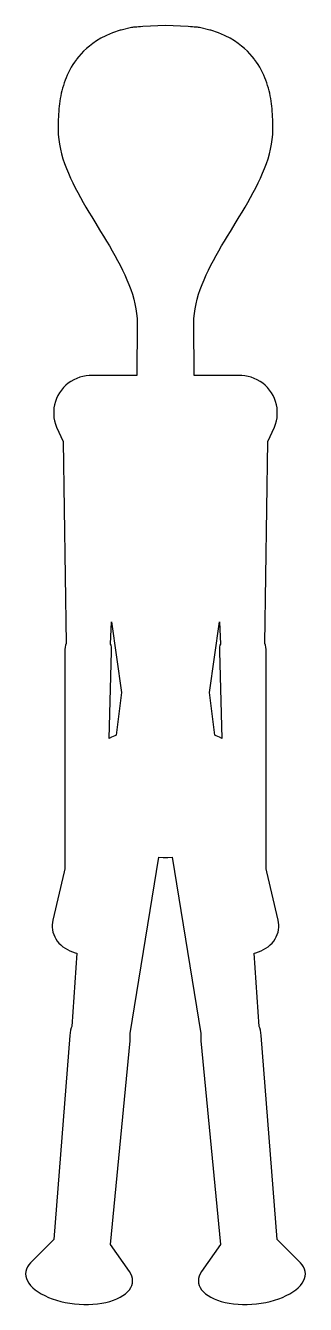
# Model space of a CAD drawing. Extents: x -9.4 to 9.4, y -0.8 to 85.
import ezdxf

# ---------------------------------------------------------------- set-up
doc = ezdxf.new("R2010")
doc.units = 0
doc.layers.get('0').update_dxf_attribs({"linetype": 'CONTINUOUS'})

msp = doc.modelspace()

# ---------------------------------------------------------------- linework, layer by layer
for points in [[(5.7961, -0.739402), (6.10896, -0.71203), (6.41944, -0.671128), (6.72518, -0.617007), (7.02384, -0.55008), (7.31315, -0.470856), (7.59092, -0.379937), (7.85503, -0.278016), (8.10346, -0.165868), (8.33433, -0.044347), (8.54588, 0.085622), (8.7365, 0.22305), (8.90474, 0.366892), (9.04932, 0.516052), (9.16914, 0.669396), (9.26329, 0.825756), (9.33104, 0.983943), (9.37189, 1.14275), (9.38553, 1.30097), (9.37184, 1.45741), (9.33094, 1.61086), (9.26313, 1.76016), (9.16894, 1.90418), (9.04907, 2.04181), (7.48561, 3.60563), (6.40769, 17.2724), (6.3923, 17.4483), (6.36164, 17.6222), (6.31594, 17.7928), (6.28817, 17.8691), (5.95097, 22.7914), (6.06155, 22.8165), (6.2419, 22.8723), (6.41585, 22.9413), (6.58206, 23.0229), (6.73928, 23.1164), (6.8863, 23.2213), (7.02201, 23.3366), (7.14538, 23.4616), (7.25546, 23.5952), (7.35142, 23.7365), (7.43253, 23.8844), (7.49818, 24.0377), (7.54785, 24.1953), (7.58118, 24.3559), (7.59791, 24.5184), (7.59791, 24.6816), (7.58118, 24.8441), (7.54785, 25.0047), (6.7961, 28.2295), (6.76382, 28.35), (6.74853, 28.392), (6.74051, 43.1481), (6.72864, 43.2839), (6.70497, 43.4181), (6.66972, 43.5496), (6.87069, 57.0671), (7.3097, 58.0433), (7.38429, 58.2482), (7.44074, 58.4589), (7.47861, 58.6737), (7.49762, 58.891), (7.49762, 59.109), (7.47861, 59.3263), (7.44074, 59.5411), (7.38429, 59.7518), (7.3097, 59.9567), (7.21753, 60.1544), (7.10848, 60.3432), (6.98338, 60.5219), (6.84319, 60.689), (6.68898, 60.8432), (6.5219, 60.9834), (6.34325, 61.1085), (6.15437, 61.2175), (5.95671, 61.3097), (5.75176, 61.3843), (5.5411, 61.4407), (5.32632, 61.4786), (5.10905, 61.4976), (1.93241, 61.4976), (1.9, 65), (1.90977, 65.3242), (1.93842, 65.6484), (1.98497, 65.9726), (2.0484, 66.2968), (2.12773, 66.621), (2.22197, 66.9452), (2.33013, 67.2695), (2.4512, 67.5937), (2.5842, 67.9179), (2.72812, 68.2421), (2.88199, 68.5663), (3.0448, 68.8905), (3.21556, 69.2147), (3.39328, 69.5389), (3.57695, 69.8631), (3.7656, 70.1873), (3.95822, 70.5115), (4.15382, 70.8357), (4.35142, 71.16), (4.74858, 71.8084), (4.94618, 72.1326), (5.14178, 72.4568), (5.3344, 72.781), (5.52305, 73.1052), (5.70673, 73.4294), (5.88444, 73.7536), (6.0552, 74.0778), (6.21801, 74.402), (6.37188, 74.7262), (6.5158, 75.0505), (6.6488, 75.3747), (6.76987, 75.6989), (6.87803, 76.0231), (6.97227, 76.3473), (7.0516, 76.6715), (7.11503, 76.9957), (7.16157, 77.3199), (7.19023, 77.6441), (7.2, 77.9683), (7.19972, 78.1429), (7.19839, 78.3175), (7.19556, 78.4921), (7.19088, 78.6666), (7.18406, 78.8412), (7.17484, 79.0158), (7.16296, 79.1903), (7.1482, 79.3649), (7.13034, 79.5395), (7.10914, 79.7141), (7.0844, 79.8886), (7.05587, 80.0632), (7.02334, 80.2378), (6.98656, 80.4124), (6.94527, 80.5869), (6.89921, 80.7615), (6.84808, 80.9361), (6.79157, 81.1107), (6.72933, 81.2852), (6.661, 81.4598), (6.58615, 81.6344), (6.50431, 81.809), (6.41494, 81.9835), (6.31745, 82.1581), (6.21112, 82.3327), (6.09515, 82.5072), (5.96856, 82.6818), (5.94585, 82.7116), (5.80802, 82.8855), (5.65709, 83.0593), (5.49132, 83.233), (5.30855, 83.4067), (5.10597, 83.5802), (4.87986, 83.7537), (4.62506, 83.927), (4.33407, 84.1001), (3.99528, 84.273), (3.94961, 84.2928), (3.54779, 84.4633), (3.03994, 84.6328), (2.98165, 84.6478), (2.27695, 84.8116), (2.21511, 84.8228), (2.13642, 84.8337), (2.04146, 84.8441), (1.93097, 84.854), (1.80578, 84.8634), (1.66685, 84.8721), (1.51523, 84.88), (0, 84.9513), (-1.51523, 84.88), (-1.66685, 84.8721), (-1.80578, 84.8634), (-1.93097, 84.854), (-2.04146, 84.8441), (-2.13642, 84.8337), (-2.21511, 84.8228), (-2.27695, 84.8116), (-2.98165, 84.6478), (-3.03994, 84.6328), (-3.54779, 84.4633), (-3.94961, 84.2928), (-3.99528, 84.273), (-4.33407, 84.1001), (-4.62506, 83.927), (-4.87986, 83.7537), (-5.10597, 83.5802), (-5.30855, 83.4067), (-5.49132, 83.233), (-5.65709, 83.0593), (-5.80802, 82.8855), (-5.94585, 82.7116), (-5.96856, 82.6818), (-6.09515, 82.5072), (-6.21112, 82.3327), (-6.31745, 82.1581), (-6.41494, 81.9835), (-6.50431, 81.809), (-6.58615, 81.6344), (-6.661, 81.4598), (-6.72933, 81.2852), (-6.79157, 81.1107), (-6.84808, 80.9361), (-6.89921, 80.7615), (-6.94527, 80.5869), (-6.98656, 80.4124), (-7.02334, 80.2378), (-7.05587, 80.0632), (-7.0844, 79.8886), (-7.10914, 79.7141), (-7.13034, 79.5395), (-7.1482, 79.3649), (-7.16296, 79.1903), (-7.17484, 79.0158), (-7.18406, 78.8412), (-7.19088, 78.6666), (-7.19556, 78.4921), (-7.19839, 78.3175), (-7.19972, 78.1429), (-7.2, 77.9683), (-7.19023, 77.6441), (-7.16157, 77.3199), (-7.11503, 76.9957), (-7.0516, 76.6715), (-6.97227, 76.3473), (-6.87803, 76.0231), (-6.76987, 75.6989), (-6.6488, 75.3747), (-6.5158, 75.0505), (-6.37188, 74.7262), (-6.21801, 74.402), (-6.0552, 74.0778), (-5.88444, 73.7536), (-5.70673, 73.4294), (-5.52305, 73.1052), (-5.3344, 72.781), (-5.14178, 72.4568), (-4.94618, 72.1326), (-4.74858, 71.8084), (-4.35142, 71.16), (-4.15382, 70.8357), (-3.95822, 70.5115), (-3.7656, 70.1873), (-3.57695, 69.8631), (-3.39328, 69.5389), (-3.21556, 69.2147), (-3.0448, 68.8905), (-2.88199, 68.5663), (-2.72812, 68.2421), (-2.5842, 67.9179), (-2.4512, 67.5937), (-2.33013, 67.2695), (-2.22197, 66.9452), (-2.12773, 66.621), (-2.0484, 66.2968), (-1.98497, 65.9726), (-1.93842, 65.6484), (-1.90977, 65.3242), (-1.9, 65), (-1.93241, 61.4976), (-5.10905, 61.4976), (-5.32632, 61.4786), (-5.5411, 61.4407), (-5.75176, 61.3843), (-5.95671, 61.3097), (-6.15437, 61.2175), (-6.34325, 61.1085), (-6.5219, 60.9834), (-6.68898, 60.8432), (-6.84319, 60.689), (-6.98338, 60.5219), (-7.10848, 60.3432), (-7.21753, 60.1544), (-7.3097, 59.9567), (-7.38429, 59.7518), (-7.44074, 59.5411), (-7.47861, 59.3263), (-7.49762, 59.109), (-7.49762, 58.891), (-7.47861, 58.6737), (-7.44074, 58.4589), (-7.38429, 58.2482), (-7.3097, 58.0433), (-6.87069, 57.0671), (-6.66972, 43.5496), (-6.70497, 43.4181), (-6.72864, 43.2839), (-6.74051, 43.1481), (-6.74853, 28.392), (-6.76382, 28.35), (-6.7961, 28.2295), (-7.54785, 25.0047), (-7.58118, 24.8441), (-7.59791, 24.6816), (-7.59791, 24.5184), (-7.58118, 24.3559), (-7.54785, 24.1953), (-7.49818, 24.0377), (-7.43253, 23.8844), (-7.35142, 23.7365), (-7.25546, 23.5952), (-7.14538, 23.4616), (-7.02201, 23.3366), (-6.8863, 23.2213), (-6.73928, 23.1164), (-6.58206, 23.0229), (-6.41585, 22.9413), (-6.2419, 22.8723), (-6.06155, 22.8165), (-5.95097, 22.7914), (-6.28817, 17.8691), (-6.31594, 17.7928), (-6.36164, 17.6222), (-6.3923, 17.4483), (-6.40769, 17.2724), (-7.48561, 3.60563), (-9.04907, 2.04181), (-9.16894, 1.90418), (-9.26313, 1.76016), (-9.33094, 1.61086), (-9.37184, 1.45741), (-9.38553, 1.30097), (-9.37189, 1.14275), (-9.33104, 0.983943), (-9.26329, 0.825756), (-9.16914, 0.669396), (-9.04932, 0.516052), (-8.90474, 0.366892), (-8.7365, 0.22305), (-8.54588, 0.085622), (-8.33433, -0.044347), (-8.10346, -0.165868), (-7.85503, -0.278016), (-7.59092, -0.379937), (-7.31315, -0.470856), (-7.02384, -0.55008), (-6.72518, -0.617007), (-6.41944, -0.671128), (-6.10896, -0.71203), (-5.7961, -0.739402), (-5.48323, -0.753036), (-5.17274, -0.752828), (-4.86699, -0.73878), (-4.56832, -0.710998), (-4.27898, -0.669694), (-4.00119, -0.615183), (-3.73706, -0.547879), (-3.48859, -0.468295), (-3.25769, -0.377035), (-3.0461, -0.274796), (-2.85543, -0.162354), (-2.68715, -0.040566), (-2.54252, 0.089642), (-2.42266, 0.227278), (-2.32846, 0.371296), (-2.26065, 0.520599), (-2.21975, 0.67405), (-2.20607, 0.830482), (-2.2197, 0.988705), (-2.26055, 1.14751), (-2.32831, 1.3057), (-2.42245, 1.46206), (-3.69061, 3.27362), (-2.37893, 16.92), (-2.36354, 17.0959), (-2.36354, 17.2724), (-2.37491, 17.4023), (-0.438759, 29.2275), (-0.165754, 29.2036), (0.165754, 29.2036), (0.438759, 29.2275), (2.37491, 17.4023), (2.36354, 17.2724), (2.36354, 17.0959), (2.37893, 16.92), (3.69061, 3.27362), (2.42245, 1.46206), (2.32831, 1.3057), (2.26055, 1.14751), (2.2197, 0.988705), (2.20607, 0.830482), (2.21975, 0.67405), (2.26065, 0.520599), (2.32846, 0.371296), (2.42266, 0.227278), (2.54252, 0.089642), (2.68715, -0.040566), (2.85543, -0.162354), (3.0461, -0.274796), (3.25769, -0.377035), (3.48859, -0.468295), (3.73706, -0.547879), (4.00119, -0.615183), (4.27898, -0.669694), (4.56832, -0.710998), (4.86699, -0.73878), (5.17274, -0.752828), (5.48323, -0.753036)], [(-3.61949, 43.0119), (-3.61949, 43.1481), (-3.63136, 43.2839), (-3.65503, 43.4181), (-3.67814, 43.5043), (-3.62244, 44.9938), (-2.96204, 40.2459), (-3.30164, 37.3999), (-3.40698, 37.3615), (-3.62678, 37.259), (-3.78696, 37.1666)], [(3.62678, 37.259), (3.40698, 37.3615), (3.30164, 37.3999), (2.96204, 40.2459), (3.62244, 44.9938), (3.67814, 43.5043), (3.65503, 43.4181), (3.63136, 43.2839), (3.61949, 43.1481), (3.61949, 43.0119), (3.78696, 37.1666)]]:
    msp.add_lwpolyline(points, close=True)

doc.saveas('drawing.dxf')
